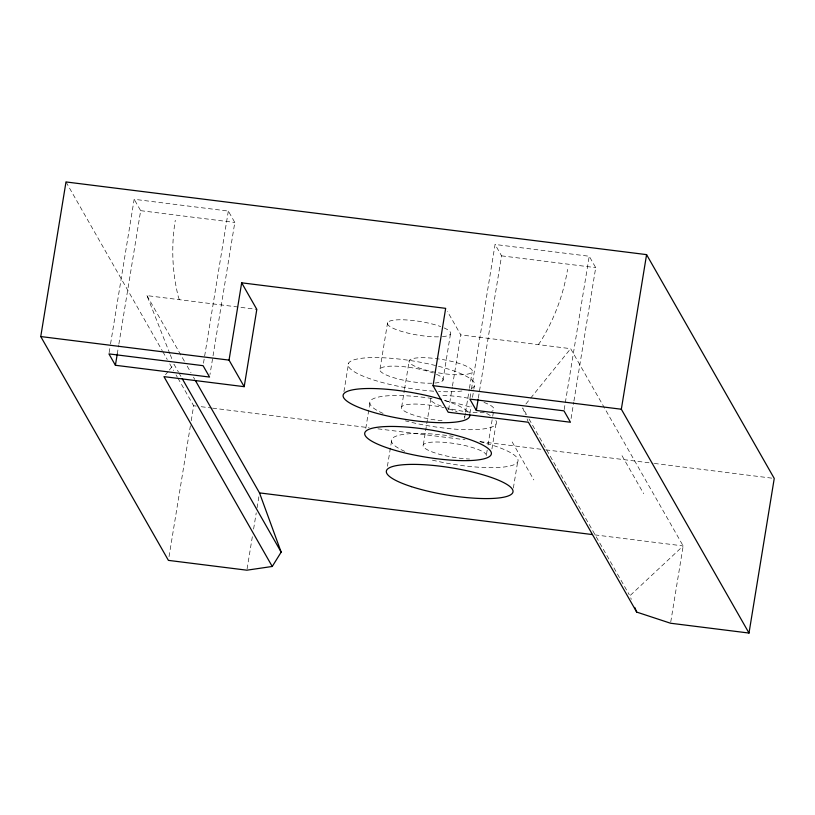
<?xml version="1.0" encoding="UTF-8"?>
<svg xmlns="http://www.w3.org/2000/svg" width="815" height="815" viewBox="0 0 815 815"><rect width="100%" height="100%" fill="white"/><g stroke="black" fill="none" stroke-linecap="round" stroke-linejoin="round"><path stroke-width="0.61" stroke-dasharray="4.08 3.06" d="M109.129 352.64L110.351 345.163M110.555 343.92L134.169 199.288L228.322 211.075L234.812 222.454L209.975 374.564M117.248 354.046L118.674 345.326M118.878 344.073L140.669 210.667L134.169 199.288M169.031 556.635L190.404 425.715M191.219 420.734L193.664 405.768L177.945 378.201M203.485 363.184L228.322 211.075M247.077 568.952L252.579 535.282M253.597 529.047L256.236 512.839M257.051 507.857L258.885 496.63M343.95 391.608L348.596 363.164M365.792 428.313L370.234 401.102M380.035 368.92L387.604 322.546M387.431 466.251L391.872 439.041M401.673 406.858L404.332 390.568M404.535 389.305L409.242 360.474M423.311 444.796L430.88 398.413A32.08 6.897 9.3 0 0 443.187 406.756M442.902 380.442L450.471 334.058M448.596 409.721L452.254 387.278M452.457 386.035L460.811 334.914L447.476 311.544M464.744 417.127L465.355 413.358M465.559 412.105L469.246 389.55M469.45 388.297L472.109 371.997M470.031 397.822L471.253 390.344M471.457 389.101L495.082 244.469L589.225 256.256L595.714 267.636L573.933 401.041M469.888 413.409L471.101 405.992M472.517 397.333L473.729 389.906M473.933 388.673L474.33 386.198M478.354 397.985L501.571 255.849L495.082 244.469M487.197 450.043L486.178 456.308A32.08 6.897 9.3 0 0 452.254 443.207A32.08 6.897 9.3 0 0 424.32 447.761A32.08 6.897 9.3 0 0 469.542 459.028M488.022 445.031L492.525 417.453M492.729 416.2L493.544 411.188M491.934 448.871L495.978 424.136M513.369 488.042L517.617 462.074M564.184 409.609L589.225 256.256M571.081 418.503L573.729 402.294M670.745 621.988L683.174 545.928L570.653 348.667L460.811 334.914M538.348 344.623L540.569 341.485A200.5 192.921 -29.7 0 0 567.576 269.398M525.92 403.985L529.913 399.044M530.708 398.056L570.653 348.667M165.506 374.737L168.603 370.937M169.377 369.979L174.013 364.285L178.424 372.017M140.669 210.667L234.812 222.454M501.571 255.849L595.714 267.636M169.815 353.629L146.975 295.621L256.817 309.374M193.664 405.768L196.191 406.084M201.234 406.716L211.329 407.979M212.593 408.142L369.103 427.732M377.936 428.833L465.029 439.743M480.167 441.638L544.542 449.697M545.806 449.849L653.08 463.287M654.343 463.44L771.724 478.13M594.909 534.885L683.174 545.928L629.863 595.785L631.33 599.28M622.028 455.717L643.667 493.656M526.5 414.57L522.721 407.938L525.349 414.55M529.027 418.991L629.241 594.685M512.187 441.964L533.825 479.903M146.975 295.621L184.689 361.748M187.206 366.159L190.985 372.771M193.491 377.172L194.754 379.382M179.055 373.127L180.95 376.438M65.995 181.949L162.216 350.644M162.847 351.744L167.248 359.456M169.764 363.867L173.544 370.489M176.05 374.9L177.313 377.101M527.101 418.951L527.977 421.161M170.284 354.81L172.617 360.729M179.28 299.665L178.149 296.11A200.5 192.921 -29.7 0 1 175.296 220.284M444.053 327.905A32.08 6.897 9.3 0 1 442.158 336.666M438.48 336.839A32.08 6.897 9.3 0 1 395.081 329.138A32.08 6.897 9.3 0 1 397.088 319.857A32.08 6.897 9.3 0 1 440.701 326.581M436.483 374.289A32.08 6.897 9.3 0 1 417.433 382.469A32.08 6.897 9.3 0 1 381.033 368.003A32.08 6.897 9.3 0 1 433.132 372.954M435.577 372.333A32.08 6.897 9.3 0 1 415.915 358.03A32.08 6.897 9.3 0 1 470.021 368.166A32.08 6.897 9.3 0 1 436.738 372.547M442.066 420.703A32.08 6.897 9.3 0 1 401.438 407.469A32.08 6.897 9.3 0 1 443.951 407.745M448.78 408.987A32.08 6.897 9.3 0 1 457.072 411.779M464.489 416.547A32.08 6.897 9.3 0 1 464.54 418.38M483.978 402.447A32.08 6.897 9.3 0 1 491.659 411.371M484.263 412.624A32.08 6.897 9.3 0 1 446.651 407.795M442.881 395.642A32.08 6.897 9.3 0 1 468.594 398.311M444.684 400.43A64.161 13.784 9.3 0 1 469.185 413.46M433.723 391.21A64.161 13.784 9.3 0 1 348.494 366.424A64.161 13.784 9.3 0 1 420.194 362.217A64.161 13.784 9.3 0 1 470.153 389.071M461.973 390.966A64.161 13.784 9.3 0 1 438.582 391.516M495.877 420.479A64.161 13.784 9.3 0 1 470.337 429.709A64.161 13.784 9.3 0 1 405.452 420.876M383.081 413.399A64.161 13.784 9.3 0 1 376.112 397.659A64.161 13.784 9.3 0 1 432.714 398.596M444.756 400.705A64.161 13.784 9.3 0 1 471.365 407.449M486.698 413.511A64.161 13.784 9.3 0 1 490.661 415.742M479.892 441.659A64.161 13.784 9.3 0 1 513.165 465.049A64.161 13.784 9.3 0 1 430.86 459.772M404.719 451.337A64.161 13.784 9.3 0 1 397.486 435.668A64.161 13.784 9.3 0 1 453.16 436.351"/><path stroke-width="1.22" d="M40.75 336.554L65.995 181.949L646.58 254.626L774.25 478.446L749.005 633.051L670.541 623.231L636.698 612.085L528.415 422.262L448.189 412.217L433.04 385.658L445.662 308.355L241.668 282.815L229.046 360.118L244.194 386.677L163.958 376.632L272.241 566.466L246.874 570.194L168.42 560.374L40.75 336.554L229.046 360.118M115.414 365.273L108.925 353.893L203.078 365.68L209.567 377.06L115.414 365.273L117.248 354.046M244.194 386.677L256.817 309.374L241.668 282.815M476.327 410.454L469.827 399.075L563.98 410.862L570.469 422.241L476.327 410.454L478.15 399.228M749.005 633.051L621.336 409.232L646.58 254.626M272.241 566.466L281.165 552.132L259.496 492.892L195.376 380.483M433.04 385.658L621.336 409.232M259.496 492.892L592.383 534.569M182.214 378.649L281.165 552.132M634.742 607.43L636.698 612.085M469.695 414.754A64.161 13.784 9.3 0 1 396.253 417.8A64.161 13.784 9.3 0 1 347.394 391.343A64.161 13.784 9.3 0 1 441.312 399.381M389.794 448.708A64.161 13.784 9.3 0 0 490.925 455.055A64.161 13.784 9.3 0 0 403.456 426.846A64.161 13.784 9.3 0 0 389.794 448.708M411.432 486.647A64.161 13.784 9.3 0 0 512.564 492.994A64.161 13.784 9.3 0 0 425.094 464.784A64.161 13.784 9.3 0 0 411.432 486.647"/></g></svg>
